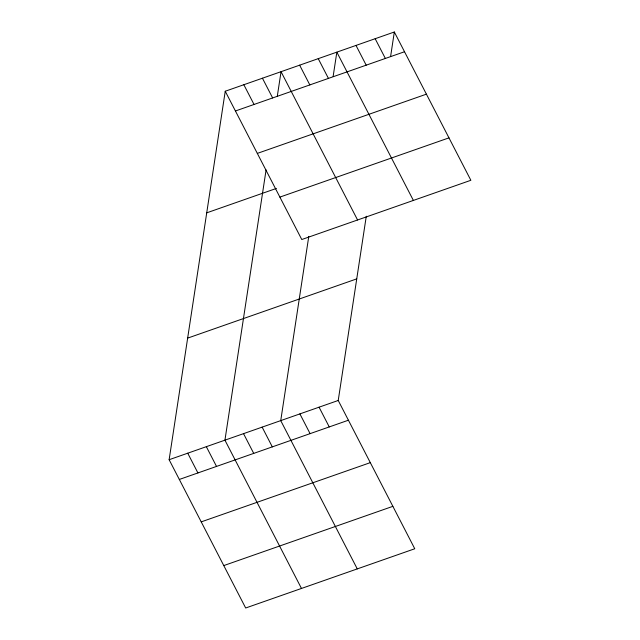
<?xml version="1.0" encoding="UTF-8"?>
<svg xmlns="http://www.w3.org/2000/svg" width="640" height="640" viewBox="0 0 640 640"><rect width="100%" height="100%" fill="white"/><g stroke="black" fill="none" stroke-linecap="round" stroke-linejoin="round"><path stroke-width="0.96" d="M366.28 216.24L338.224 400.472L414.76 548.76L245.672 608L169.136 459.712L225.24 91.24L394.328 32L470.864 180.288L301.776 239.528L225.24 91.24M266.088 169.904L224.936 440.168L301.472 588.448M277.336 96.008L281.04 71.688L357.576 219.976M308.784 236.376L280.736 420.616L357.272 568.904M333.136 76.464L336.84 52.144L413.376 200.424M390.632 56.32L394.328 32M235.432 110.984L404.52 51.744M257.328 153.4L426.416 94.16M206.728 212.84L276.472 188.4M279.88 197.104L448.976 137.864M187.648 338.12L356.736 278.88M169.136 459.712L338.224 400.472M179.32 479.456L348.416 420.216M201.216 521.88L370.312 462.64M223.776 565.584L392.864 506.344M375.168 38.712L385.36 58.456M356.008 45.424L366.192 65.168M318.24 58.656L328.432 78.4M299.64 65.176L309.832 84.92M262.44 78.208L272.632 97.952M243.84 84.728L254.032 104.464M319.064 407.192L329.248 426.928M299.896 413.904L310.088 433.648M262.136 427.136L272.32 446.88M243.536 433.648L253.72 453.392M206.336 446.68L216.52 466.424M187.736 453.2L197.92 472.944"/></g></svg>
